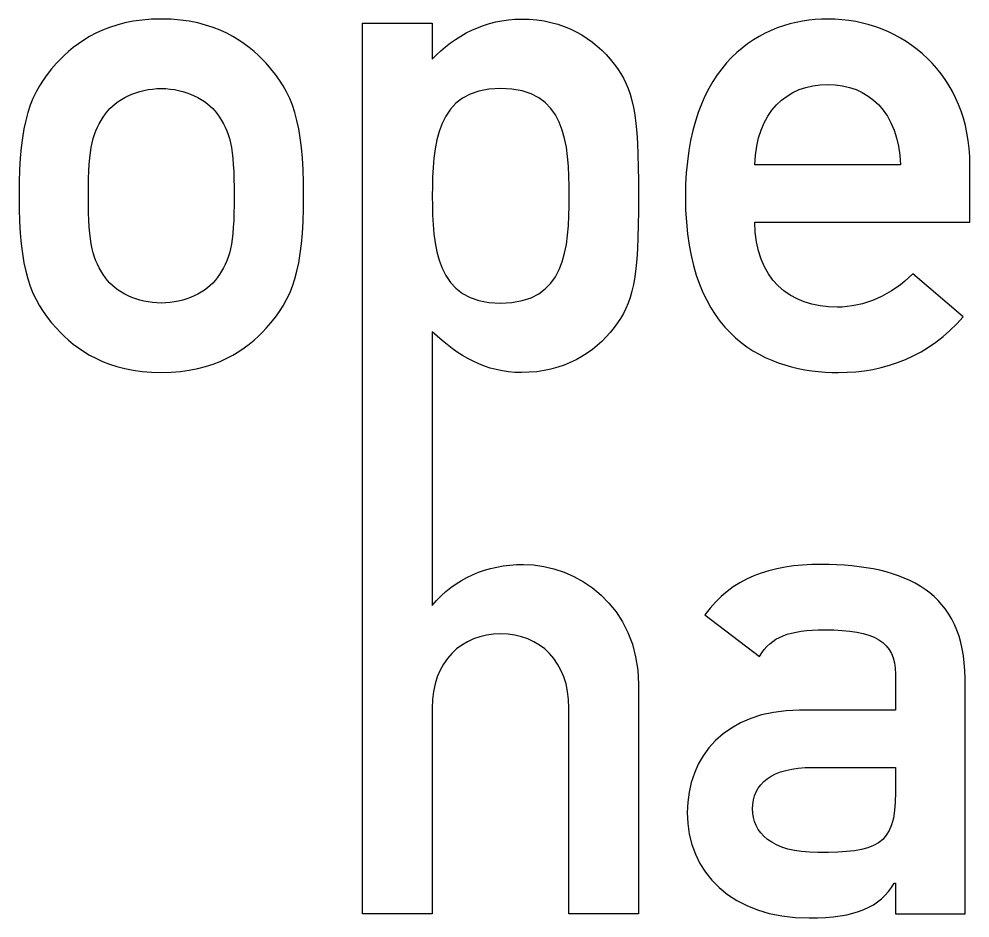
# Model space of a CAD drawing. Extents: x 5 to 486, y 5 to 284.
# Drawn here: x 40.092 to 44.669, y 128.652 to 132.977 of the extents above; entities that cross this region are included whole.
import ezdxf

# ---------------------------------------------------------------- set-up
doc = ezdxf.new("R2010")
doc.units = 0
doc.layers.add('Layer_1', color=7, linetype='CONTINUOUS')

msp = doc.modelspace()

# ---------------------------------------------------------------- linework, layer by layer
at = {"layer": 'Layer_1', "color": 3}
for p, q in [((41.745503, 128.671756), (41.745503, 132.957491)), ((41.745503, 132.957491), (42.081028, 132.957491)), ((42.081028, 132.957491), (42.081028, 132.783809)), ((44.334928, 132.275799), (43.633624, 132.275799)), ((44.669158, 132.000611), (44.669158, 132.275897)), ((43.633624, 132.000611), (44.669158, 132.000611)), ((44.636402, 131.545166), (44.393872, 131.751513)), ((42.081028, 131.472989), (42.080208, 130.156258)), ((43.393315, 130.110359), (43.655466, 129.910489)), ((44.310872, 129.825357), (44.310872, 129.651675)), ((43.073082, 129.776228), (43.073082, 128.671756)), ((44.645191, 128.671756), (44.645191, 129.805655)), ((42.080208, 129.661391), (42.080208, 128.671756)), ((42.738852, 128.671756), (42.738852, 129.661391)), ((44.310872, 129.651675), (43.848761, 129.651675)), ((43.911131, 129.376487), (44.310872, 129.376487)), ((44.310872, 129.376487), (44.310872, 129.255173)), ((44.304304, 128.819258), (44.310864, 128.819258)), ((44.310864, 128.819258), (44.310872, 128.671756)), ((42.080208, 128.671756), (41.745503, 128.671756)), ((43.073082, 128.671756), (42.738852, 128.671756)), ((44.310872, 128.671756), (44.645191, 128.671756))]:
    msp.add_line(p, q, dxfattribs=at)
for points in [[(40.776595, 132.977292), (40.517691, 132.977292), (40.363621, 132.865792), (40.271832, 132.764188)], [(41.281268, 132.764188), (41.189479, 132.865792), (41.035409, 132.977292), (40.776595, 132.977292)], [(42.081028, 132.783809), (42.18596, 132.898547), (42.339932, 132.977193), (42.510375, 132.977193)], [(42.510375, 132.977193), (42.713484, 132.977193), (42.861077, 132.885404), (42.956105, 132.760859)], [(43.984325, 132.977292), (43.66305, 132.977292), (43.299402, 132.767427), (43.299402, 132.121917)], [(44.669158, 132.275897), (44.669158, 132.705335), (44.35131, 132.977292), (43.984325, 132.977292)], [(40.271832, 132.764188), (40.144049, 132.623171), (40.091673, 132.485664), (40.091673, 132.128395)], [(41.461518, 132.128395), (41.461518, 132.485664), (41.409043, 132.623262), (41.281268, 132.764188)], [(42.956105, 132.760859), (43.047804, 132.642874), (43.073992, 132.534801), (43.073992, 132.125066)], [(43.633624, 132.275799), (43.640183, 132.528324), (43.787693, 132.662585), (43.984325, 132.662585)], [(43.984325, 132.662585), (44.180957, 132.662585), (44.325122, 132.528324), (44.334928, 132.275799)], [(40.50786, 132.521617), (40.556973, 132.59049), (40.661832, 132.642931), (40.776571, 132.642931)], [(40.776571, 132.642931), (40.891219, 132.642931), (40.996061, 132.590539), (41.045289, 132.521617)], [(42.408772, 132.642972), (42.0975, 132.642972), (42.081028, 132.367686), (42.081028, 132.125156)], [(42.739762, 132.125156), (42.739762, 132.384158), (42.723364, 132.642972), (42.408772, 132.642972)], [(40.425869, 132.128354), (40.425869, 132.367645), (40.445547, 132.433255), (40.50786, 132.521617)], [(41.045289, 132.521617), (41.107602, 132.433255), (41.127198, 132.367645), (41.127198, 132.125115)], [(40.091673, 132.128395), (40.091673, 131.767985), (40.144065, 131.630297), (40.271832, 131.489371)], [(40.50786, 131.731852), (40.445547, 131.820411), (40.425869, 131.885832), (40.425869, 132.128354)], [(41.127198, 132.125115), (41.127198, 131.885832), (41.107602, 131.820411), (41.045289, 131.731852)], [(41.281268, 131.489371), (41.409052, 131.630297), (41.461518, 131.768076), (41.461518, 132.128395)], [(42.081028, 132.125156), (42.081028, 131.885873), (42.097426, 131.610587), (42.408772, 131.610587)], [(42.408772, 131.610587), (42.723389, 131.610587), (42.739762, 131.869589), (42.739762, 132.125156)], [(43.073992, 132.125066), (43.073992, 131.718758), (43.047837, 131.610497), (42.956105, 131.4927)], [(43.299402, 132.121917), (43.299402, 131.440422), (43.695896, 131.276456), (44.036693, 131.276456)], [(44.030216, 131.590876), (43.800738, 131.590876), (43.633624, 131.728564), (43.633624, 132.000611)], [(44.393872, 131.751513), (44.295605, 131.64991), (44.158007, 131.590876), (44.030216, 131.590876)], [(40.776571, 131.610546), (40.661832, 131.610546), (40.55699, 131.662938), (40.50786, 131.731852)], [(41.045289, 131.731852), (40.996094, 131.662979), (40.891219, 131.610546), (40.776571, 131.610546)], [(44.036693, 131.276456), (44.259611, 131.276456), (44.472526, 131.355085), (44.636402, 131.545166)], [(40.271832, 131.489371), (40.363621, 131.387767), (40.517691, 131.276456), (40.776595, 131.276456)], [(40.776595, 131.276456), (41.035409, 131.276456), (41.189479, 131.387767), (41.281268, 131.489371)], [(42.510375, 131.276357), (42.339932, 131.276357), (42.205573, 131.354987), (42.081028, 131.472989)], [(42.956105, 131.4927), (42.861077, 131.368155), (42.713484, 131.276357), (42.510375, 131.276357)], [(42.080208, 130.156258), (42.191618, 130.28728), (42.342351, 130.352889), (42.519271, 130.352889)], [(42.519271, 130.352889), (42.778175, 130.352889), (43.073082, 130.153019), (43.073082, 129.776228)], [(43.953693, 130.352889), (43.704595, 130.352889), (43.521107, 130.28746), (43.393315, 130.110359)], [(44.645191, 129.805655), (44.645191, 130.215201), (44.363338, 130.352889), (43.953693, 130.352889)], [(42.4111, 130.01866), (42.221044, 130.01866), (42.080208, 129.887638), (42.080208, 129.661391)], [(42.738852, 129.661391), (42.738852, 129.887638), (42.597926, 130.01866), (42.4111, 130.01866)], [(43.655466, 129.910489), (43.714418, 130.005525), (43.796393, 130.038461), (43.970075, 130.038461)], [(43.970075, 130.038461), (44.209268, 130.038461), (44.310872, 129.982543), (44.310872, 129.825357)], [(43.848761, 129.651675), (43.49159, 129.651675), (43.308093, 129.425436), (43.308093, 129.160055)], [(43.622612, 129.176429), (43.622612, 129.297743), (43.71441, 129.376487), (43.911131, 129.376487)], [(44.310872, 129.255173), (44.310872, 128.996179), (44.215836, 128.966752), (43.937319, 128.966752)], [(43.308093, 129.160055), (43.308093, 128.871626), (43.524346, 128.652053), (43.894659, 128.652053)], [(43.937319, 128.966752), (43.711171, 128.966752), (43.622612, 129.065117), (43.622612, 129.176429)], [(43.894659, 128.652053), (44.120808, 128.652053), (44.235546, 128.704446), (44.304304, 128.819258)]]:
    msp.add_open_spline(points, degree=3, dxfattribs=at)

doc.saveas('drawing.dxf')
